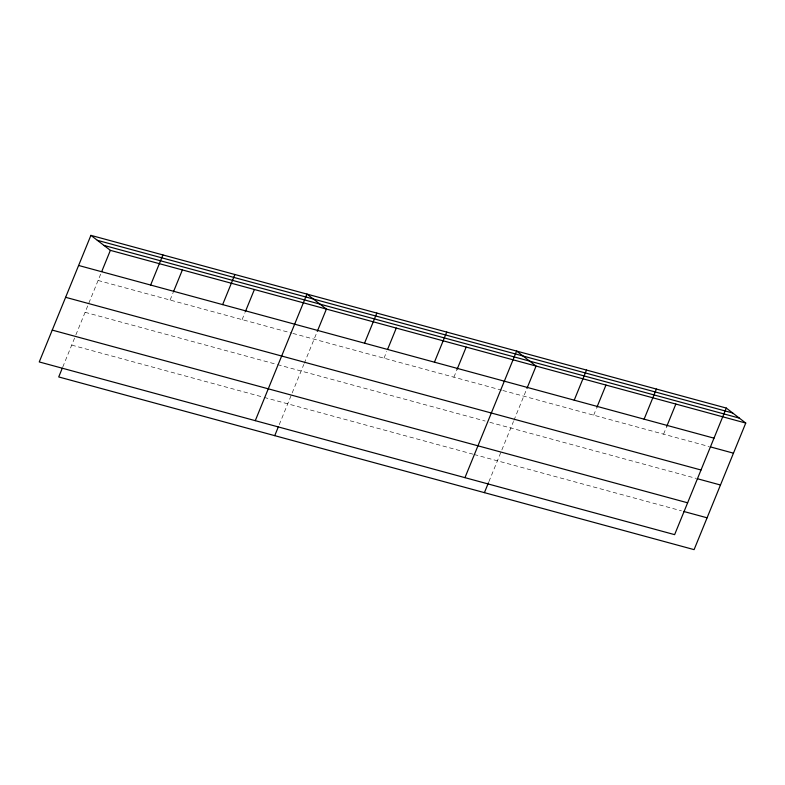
<?xml version="1.0" encoding="UTF-8"?>
<svg xmlns="http://www.w3.org/2000/svg" width="785" height="785" viewBox="0 0 785 785"><rect width="100%" height="100%" fill="white"/><g stroke="black" fill="none" stroke-linecap="round" stroke-linejoin="round"><path stroke-width="0.59" stroke-dasharray="3.92 2.94" d="M62.751 367.066L75.399 336.058M75.86 334.93L101.275 272.66M170.09 300.047L173.279 292.236M242.104 319.613L244.832 312.921M279.224 424.685L303.805 364.436M304.256 363.337L316.846 332.497M384.002 358.186L386.73 351.494M453.897 377.183L457.086 369.372M488.898 481.676L513.488 421.427M513.93 420.328L526.519 389.488M593.676 415.177L596.414 408.485M663.57 434.174L666.759 426.363M98.086 280.471L291.686 333.095M292.864 333.409L501.654 390.165M502.822 390.479L709.002 446.518M85.094 312.302L276.33 364.289M277.507 364.603L485.169 421.045M489.83 422.31L696.01 478.359M71.71 345.106L262.946 397.082M264.123 397.406L472.943 454.162M474.111 454.486L681.458 510.839"/><path stroke-width="1.18" d="M90.903 235.363L39.25 361.944L674.629 534.644L726.282 408.053L90.903 235.363L110.371 250.356L745.75 423.056L694.097 549.637L58.718 376.947L62.3 368.165M101.726 271.551L110.371 250.356M150.632 285.043L162.917 254.929M173.73 291.117L182.385 269.932M222.636 304.619L234.931 274.505M245.293 311.812L254.389 289.508M255.282 420.662L306.935 294.081L326.403 309.074L317.297 331.378M274.74 435.655L278.332 426.873M364.544 343.182L376.829 313.078M387.643 349.266L396.288 328.071M434.429 362.179L446.724 332.075M457.086 369.372L466.182 347.068M464.955 477.653L516.609 351.072L536.077 366.065L526.97 388.369M484.414 492.646L488.447 482.775M574.218 400.173L586.503 370.059M596.865 407.366L605.971 385.062M644.102 419.17L656.397 389.056M666.759 426.363L675.856 404.059M97.33 240.308L732.709 413.008M103.954 245.411L739.323 418.111M78.618 265.467L713.997 438.167M710.16 446.832L733.465 453.171M65.626 297.309L701.005 469.999M697.168 478.673L720.473 485.002M52.242 330.102L687.621 502.802M683.784 511.477L707.089 517.806M726.282 408.053L745.75 423.056"/></g></svg>
